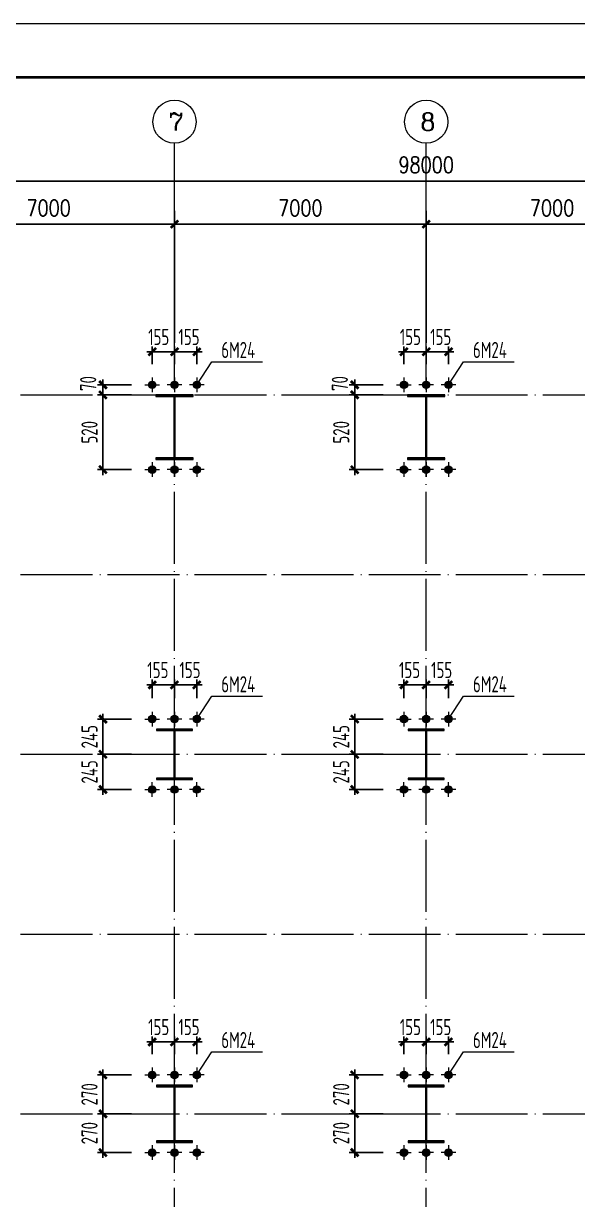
# Model space of a CAD drawing. Header units: millimetres. Extents: x 19781 to 898973, y -947928 to -267362.
# Drawn here: x 342767 to 358173, y -354408 to -321690 of the extents above; entities that cross this region are included whole.
import ezdxf
from ezdxf.enums import TextEntityAlignment as Align

# ---------------------------------------------------------------- set-up
doc = ezdxf.new("R2010")
doc.units = ezdxf.units.MM
doc.header["$LTSCALE"] = 100
doc.linetypes.add('CENTERX2', pattern=[101.599999, 63.5, -12.7, 12.7, -12.7])
doc.linetypes.add('DOTE', pattern=[2.42, 2, -0.2, 0.02, -0.2])
doc.layers.get('0').update_dxf_attribs({"lineweight": 18})
for name, color, linetype, lineweight in [('10', 7, 'Continuous', 18), ('11000', 4, 'Continuous', 18), ('AXIS', 3, 'Continuous', 18), ('AXIS_TEXT', 7, 'Continuous', 18), ('BORDER', 7, 'Continuous', 18), ('DIM', 3, 'Continuous', 18), ('DOTE', 1, 'DOTE', 18), ('数字', 3, 'Continuous', 20), ('轴线', 1, 'CENTERX2', 13), ('钢柱', 4, 'Continuous', 20)]:
    doc.layers.add(name, color=color, linetype=linetype, lineweight=lineweight)
doc.styles.add('_TCH_AXIS', font='complex.shx', dxfattribs={"bigfont": 'gbcbig.shx'})
doc.styles.add('COMPLEX', font='complex.shx', dxfattribs={"bigfont": 'gbcbig.shx'})
doc.styles.add('dim_font', font='simplex.shx', dxfattribs={"width": 0.8, "bigfont": 'gbcbig.shx'})
doc.styles.add('TSSD_REIN', font='tssdeng.shx', dxfattribs={"width": 0.7, "bigfont": 'hztxt.shx'})
doc.dimstyles.new('DIMN150', dxfattribs={"dimscale": 1.5, "dimtxt": 300, "dimasz": 1, "dimexe": 250, "dimexo": 300, "dimgap": 150, "dimtad": 1, "dimdec": 0, "dimzin": 0, "dimdsep": 46, "dimtxsty": 'dim_font', "dimblk": '_CAXARROW', "dimcen": 0.09, "dimdle": 2, "dimclrt": 7, "dimadec": 0, "dimazin": 0, "dimtfac": 1, "dimtdec": 0, "dimtix": 1, "dimtmove": 2, "dimatfit": 3, "dimfxl": 1, "dimtolj": 1, "dimtzin": 0, "dimarcsym": 0})
doc.dimstyles.new('TSSD_100_100', dxfattribs={"dimtxt": 300, "dimasz": 100, "dimexe": 100, "dimexo": 250, "dimgap": 100, "dimtad": 1, "dimdec": 0, "dimzin": 0, "dimdsep": 46, "dimtxsty": 'TSSD_REIN', "dimblk": 'ARCHTICK', "dimcen": 0, "dimdle": 100, "dimclrt": 7, "dimadec": 0, "dimazin": 0, "dimtfac": 1, "dimtdec": 0, "dimtix": 1, "dimtmove": 2, "dimatfit": 3, "dimfxl": 1, "dimtolj": 1, "dimtzin": 0, "dimarcsym": 0})
pattern_1 = [(45, (0, 0), (-28.2842712, 28.2842712), []), (45, (0, 10), (-28.2842712, 28.2842712), [])]

# ---------------------------------------------------------------- blocks, each defined once
blk = doc.blocks.new('_DIMX')
blk.add_line((-150, 0), (150, 0))
blk.add_lwpolyline([(-70, -70, 50, 50, 0), (70, 70, 50, 50, 0)], format="xyseb")
blk = doc.blocks.new('*X209')
at = {"layer": 'AXIS', "color": 0, "lineweight": -2, "transparency": 16777216}
for p, q in [((339966, -330573), (339966, -326898)), ((346966, -330573), (346966, -326898)), ((339968, -327273), (346965, -327273))]:
    blk.add_line(p, q, dxfattribs=at)
at = {"layer": 'AXIS', "color": 0, "lineweight": -2, "transparency": 16777216, "xscale": 1.5, "yscale": 1.5, "zscale": 1.5, "rotation": 180}
blk.add_blockref('_DIMX', (339966, -327273), dxfattribs=at)
at = {"layer": 'AXIS', "color": 0, "lineweight": -2, "transparency": 16777216, "xscale": 1.5, "yscale": 1.5, "zscale": 1.5}
blk.add_blockref('_DIMX', (346966, -327273), dxfattribs=at)
at = {"layer": 'AXIS', "color": 7, "transparency": 16777216, "insert": (343466, -326823), "char_height": 450, "width": 3805.71, "attachment_point": 5, "style": 'dim_font'}
blk.add_mtext('7000', dxfattribs=at)
blk = doc.blocks.new('_CAXARROW')
blk.add_hatch(color=0).paths.add_polyline_path([(0, 0), (-1, 0.125), (-1, -0.125)], flags=0)
blk = doc.blocks.new('*X210')
at = {"layer": 'AXIS', "color": 0, "lineweight": -2, "transparency": 16777216}
for p, q in [((346966, -330573), (346966, -326898)), ((353966, -330573), (353966, -326898)), ((346968, -327273), (353965, -327273))]:
    blk.add_line(p, q, dxfattribs=at)
at = {"layer": 'AXIS', "color": 0, "lineweight": -2, "transparency": 16777216, "xscale": 1.5, "yscale": 1.5, "zscale": 1.5, "rotation": 180}
blk.add_blockref('_DIMX', (346966, -327273), dxfattribs=at)
at = {"layer": 'AXIS', "color": 0, "lineweight": -2, "transparency": 16777216, "xscale": 1.5, "yscale": 1.5, "zscale": 1.5}
blk.add_blockref('_DIMX', (353966, -327273), dxfattribs=at)
at = {"layer": 'AXIS', "color": 7, "transparency": 16777216, "insert": (350466, -326823), "char_height": 450, "width": 3805.71, "attachment_point": 5, "style": 'dim_font'}
blk.add_mtext('7000', dxfattribs=at)
blk = doc.blocks.new('*X211')
at = {"layer": 'AXIS', "color": 0, "lineweight": -2, "transparency": 16777216}
for p, q in [((353966, -330573), (353966, -326898)), ((360966, -330573), (360966, -326898)), ((353968, -327273), (360965, -327273))]:
    blk.add_line(p, q, dxfattribs=at)
at = {"layer": 'AXIS', "color": 0, "lineweight": -2, "transparency": 16777216, "xscale": 1.5, "yscale": 1.5, "zscale": 1.5, "rotation": 180}
blk.add_blockref('_DIMX', (353966, -327273), dxfattribs=at)
at = {"layer": 'AXIS', "color": 0, "lineweight": -2, "transparency": 16777216, "xscale": 1.5, "yscale": 1.5, "zscale": 1.5}
blk.add_blockref('_DIMX', (360966, -327273), dxfattribs=at)
at = {"layer": 'AXIS', "color": 7, "transparency": 16777216, "insert": (357466, -326823), "char_height": 450, "width": 3805.71, "attachment_point": 5, "style": 'dim_font'}
blk.add_mtext('7000', dxfattribs=at)
blk = doc.blocks.new('_AXISO')
blk.add_circle((0, 0), 0.5)
at = {"layer": 'AXIS_TEXT', "style": 'COMPLEX', "width": 1.04167}
blk.add_attdef('A', (-0.25, -0.28), '', height=0.56, dxfattribs=at)
blk = doc.blocks.new('*X219')
at = {"layer": 'AXIS', "color": 0, "lineweight": -2, "transparency": 16777216}
for p, q in [((304966, -330273), (304966, -325698)), ((402966, -330273), (402966, -325698)), ((304968, -326073), (402965, -326073))]:
    blk.add_line(p, q, dxfattribs=at)
at = {"layer": 'AXIS', "color": 0, "lineweight": -2, "transparency": 16777216, "xscale": 1.5, "yscale": 1.5, "zscale": 1.5, "rotation": 180}
blk.add_blockref('_DIMX', (304966, -326073), dxfattribs=at)
at = {"layer": 'AXIS', "color": 0, "lineweight": -2, "transparency": 16777216, "xscale": 1.5, "yscale": 1.5, "zscale": 1.5}
blk.add_blockref('_DIMX', (402966, -326073), dxfattribs=at)
at = {"layer": 'AXIS', "color": 7, "transparency": 16777216, "insert": (353966, -325623), "char_height": 450, "width": 4834.29, "attachment_point": 5, "style": 'dim_font'}
blk.add_mtext('98000', dxfattribs=at)
blk = doc.blocks.new('_ArchTick_0')
at = {"color": 0, "linetype": 'ByBlock'}
blk.add_lwpolyline([(-0.71, -0.71, 0.5, 0.5, 0), (0.71, 0.71, 0.5, 0.5, 0)], format="xyseb", dxfattribs=at)
blk = doc.blocks.new('*X309')
at = {"layer": 'DIM', "color": 0, "lineweight": -2, "ltscale": 100, "transparency": 16777216}
for p, q in [((346196, -350024), (347116, -350024)), ((346346, -350364), (346346, -349874)), ((346966, -350364), (346966, -349874))]:
    blk.add_line(p, q, dxfattribs=at)
at = {"layer": 'DIM', "color": 0, "lineweight": -2, "ltscale": 100, "transparency": 16777216, "xscale": 150, "yscale": 150, "zscale": 150, "rotation": 180}
blk.add_blockref('_ArchTick_0', (346346, -350024), dxfattribs=at)
at = {"layer": 'DIM', "color": 0, "lineweight": -2, "ltscale": 100, "transparency": 16777216, "xscale": 150, "yscale": 150, "zscale": 150}
blk.add_blockref('_ArchTick_0', (346966, -350024), dxfattribs=at)
at = {"layer": 'DIM', "color": 7, "ltscale": 100, "transparency": 16777216, "insert": (346526, -349611), "char_height": 450, "width": 2295, "attachment_point": 5, "style": 'TSSD_REIN'}
blk.add_mtext('155', dxfattribs=at)
blk = doc.blocks.new('_ARCHTICK')
at = {"color": 0, "linetype": 'ByBlock', "const_width": 0.5}
blk.add_lwpolyline([(-0.5, -0.5), (0.5, 0.5)], dxfattribs=at)
blk = doc.blocks.new('*X310')
at = {"layer": 'DIM', "color": 0, "lineweight": -2, "ltscale": 100, "transparency": 16777216}
for p, q in [((346816, -350024), (347736, -350024)), ((346966, -350364), (346966, -349874)), ((347586, -350364), (347586, -349874))]:
    blk.add_line(p, q, dxfattribs=at)
at = {"layer": 'DIM', "color": 0, "lineweight": -2, "ltscale": 100, "transparency": 16777216, "xscale": 150, "yscale": 150, "zscale": 150, "rotation": 180}
blk.add_blockref('_ArchTick_0', (346966, -350024), dxfattribs=at)
at = {"layer": 'DIM', "color": 0, "lineweight": -2, "ltscale": 100, "transparency": 16777216, "xscale": 150, "yscale": 150, "zscale": 150}
blk.add_blockref('_ArchTick_0', (347586, -350024), dxfattribs=at)
at = {"layer": 'DIM', "color": 7, "ltscale": 100, "transparency": 16777216, "insert": (347369, -349611), "char_height": 450, "width": 2295, "attachment_point": 5, "style": 'TSSD_REIN'}
blk.add_mtext('155', dxfattribs=at)
blk = doc.blocks.new('*X311')
at = {"layer": 'DIM', "color": 0, "lineweight": -2, "ltscale": 100, "transparency": 16777216}
for p, q in [((345767, -350943), (344827, -350943)), ((344977, -352173), (344977, -350793)), ((345767, -352023), (344827, -352023))]:
    blk.add_line(p, q, dxfattribs=at)
at = {"layer": 'DIM', "color": 0, "lineweight": -2, "ltscale": 100, "transparency": 16777216, "xscale": 150, "yscale": 150, "zscale": 150}
for p, rotation in [((344977, -350943), 90), ((344977, -352023), 270)]:
    blk.add_blockref('_ArchTick_0', p, dxfattribs=dict(at, rotation=rotation))
at = {"layer": 'DIM', "color": 7, "ltscale": 100, "transparency": 16777216, "insert": (344602, -351483), "char_height": 450, "width": 2430, "attachment_point": 5, "rotation": 90, "style": 'TSSD_REIN'}
blk.add_mtext('270', dxfattribs=at)
blk = doc.blocks.new('*X312')
at = {"layer": 'DIM', "color": 0, "lineweight": -2, "ltscale": 100, "transparency": 16777216}
for p, q in [((345767, -352023), (344827, -352023)), ((344977, -353253), (344977, -351873)), ((345767, -353103), (344827, -353103))]:
    blk.add_line(p, q, dxfattribs=at)
at = {"layer": 'DIM', "color": 0, "lineweight": -2, "ltscale": 100, "transparency": 16777216, "xscale": 150, "yscale": 150, "zscale": 150}
for p, rotation in [((344977, -352023), 90), ((344977, -353103), 270)]:
    blk.add_blockref('_ArchTick_0', p, dxfattribs=dict(at, rotation=rotation))
at = {"layer": 'DIM', "color": 7, "ltscale": 100, "transparency": 16777216, "insert": (344602, -352563), "char_height": 450, "width": 2430, "attachment_point": 5, "rotation": 90, "style": 'TSSD_REIN'}
blk.add_mtext('270', dxfattribs=at)
blk = doc.blocks.new('*X313')
at = {"layer": 'DIM', "color": 0, "lineweight": -2, "ltscale": 100, "transparency": 16777216}
for p, q in [((346346, -331164), (346346, -330674)), ((346966, -331164), (346966, -330674)), ((346196, -330824), (347116, -330824))]:
    blk.add_line(p, q, dxfattribs=at)
at = {"layer": 'DIM', "color": 0, "lineweight": -2, "ltscale": 100, "transparency": 16777216, "xscale": 150, "yscale": 150, "zscale": 150, "rotation": 180}
blk.add_blockref('_ArchTick_0', (346346, -330824), dxfattribs=at)
at = {"layer": 'DIM', "color": 0, "lineweight": -2, "ltscale": 100, "transparency": 16777216, "xscale": 150, "yscale": 150, "zscale": 150}
blk.add_blockref('_ArchTick_0', (346966, -330824), dxfattribs=at)
at = {"layer": 'DIM', "color": 7, "ltscale": 100, "transparency": 16777216, "insert": (346526, -330411), "char_height": 450, "width": 2295, "attachment_point": 5, "style": 'TSSD_REIN'}
blk.add_mtext('155', dxfattribs=at)
blk = doc.blocks.new('*X314')
at = {"layer": 'DIM', "color": 0, "lineweight": -2, "ltscale": 100, "transparency": 16777216}
for p, q in [((346966, -331164), (346966, -330674)), ((347586, -331164), (347586, -330674)), ((346816, -330824), (347736, -330824))]:
    blk.add_line(p, q, dxfattribs=at)
at = {"layer": 'DIM', "color": 0, "lineweight": -2, "ltscale": 100, "transparency": 16777216, "xscale": 150, "yscale": 150, "zscale": 150, "rotation": 180}
blk.add_blockref('_ArchTick_0', (346966, -330824), dxfattribs=at)
at = {"layer": 'DIM', "color": 0, "lineweight": -2, "ltscale": 100, "transparency": 16777216, "xscale": 150, "yscale": 150, "zscale": 150}
blk.add_blockref('_ArchTick_0', (347586, -330824), dxfattribs=at)
at = {"layer": 'DIM', "color": 7, "ltscale": 100, "transparency": 16777216, "insert": (347369, -330411), "char_height": 450, "width": 2295, "attachment_point": 5, "style": 'TSSD_REIN'}
blk.add_mtext('155', dxfattribs=at)
blk = doc.blocks.new('*X315')
at = {"layer": 'DIM', "color": 0, "lineweight": -2, "ltscale": 100, "transparency": 16777216}
for p, q in [((345767, -332023), (344827, -332023)), ((344977, -334253), (344977, -331873)), ((345767, -334103), (344827, -334103))]:
    blk.add_line(p, q, dxfattribs=at)
at = {"layer": 'DIM', "color": 0, "lineweight": -2, "ltscale": 100, "transparency": 16777216, "xscale": 150, "yscale": 150, "zscale": 150}
for p, rotation in [((344977, -332023), 90), ((344977, -334103), 270)]:
    blk.add_blockref('_ArchTick_0', p, dxfattribs=dict(at, rotation=rotation))
at = {"layer": 'DIM', "color": 7, "ltscale": 100, "transparency": 16777216, "insert": (344602, -333063), "char_height": 450, "width": 2430, "attachment_point": 5, "rotation": 90, "style": 'TSSD_REIN'}
blk.add_mtext('520', dxfattribs=at)
blk = doc.blocks.new('*X316')
at = {"layer": 'DIM', "color": 0, "lineweight": -2, "ltscale": 100, "transparency": 16777216}
for p, q in [((345767, -331743), (344827, -331743)), ((344977, -331743), (344977, -331593)), ((344977, -332023), (344977, -331743)), ((345767, -332023), (344827, -332023)), ((344977, -332023), (344977, -332173))]:
    blk.add_line(p, q, dxfattribs=at)
at = {"layer": 'DIM', "color": 0, "lineweight": -2, "ltscale": 100, "transparency": 16777216, "xscale": 150, "yscale": 150, "zscale": 150}
for p, rotation in [((344977, -331743), 270), ((344977, -332023), 90)]:
    blk.add_blockref('_ArchTick_0', p, dxfattribs=dict(at, rotation=rotation))
at = {"layer": 'DIM', "color": 7, "ltscale": 100, "transparency": 16777216, "insert": (344565, -331707), "char_height": 450, "width": 1530, "attachment_point": 5, "rotation": 90, "style": 'TSSD_REIN'}
blk.add_mtext('70', dxfattribs=at)
blk = doc.blocks.new('*X321')
at = {"layer": 'DIM', "color": 0, "lineweight": -2, "ltscale": 100, "transparency": 16777216}
for p, q in [((353196, -350024), (354116, -350024)), ((353346, -350364), (353346, -349874)), ((353966, -350364), (353966, -349874))]:
    blk.add_line(p, q, dxfattribs=at)
at = {"layer": 'DIM', "color": 0, "lineweight": -2, "ltscale": 100, "transparency": 16777216, "xscale": 150, "yscale": 150, "zscale": 150, "rotation": 180}
blk.add_blockref('_ArchTick_0', (353346, -350024), dxfattribs=at)
at = {"layer": 'DIM', "color": 0, "lineweight": -2, "ltscale": 100, "transparency": 16777216, "xscale": 150, "yscale": 150, "zscale": 150}
blk.add_blockref('_ArchTick_0', (353966, -350024), dxfattribs=at)
at = {"layer": 'DIM', "color": 7, "ltscale": 100, "transparency": 16777216, "insert": (353526, -349611), "char_height": 450, "width": 2295, "attachment_point": 5, "style": 'TSSD_REIN'}
blk.add_mtext('155', dxfattribs=at)
blk = doc.blocks.new('*X322')
at = {"layer": 'DIM', "color": 0, "lineweight": -2, "ltscale": 100, "transparency": 16777216}
for p, q in [((353816, -350024), (354736, -350024)), ((353966, -350364), (353966, -349874)), ((354586, -350364), (354586, -349874))]:
    blk.add_line(p, q, dxfattribs=at)
at = {"layer": 'DIM', "color": 0, "lineweight": -2, "ltscale": 100, "transparency": 16777216, "xscale": 150, "yscale": 150, "zscale": 150, "rotation": 180}
blk.add_blockref('_ArchTick_0', (353966, -350024), dxfattribs=at)
at = {"layer": 'DIM', "color": 0, "lineweight": -2, "ltscale": 100, "transparency": 16777216, "xscale": 150, "yscale": 150, "zscale": 150}
blk.add_blockref('_ArchTick_0', (354586, -350024), dxfattribs=at)
at = {"layer": 'DIM', "color": 7, "ltscale": 100, "transparency": 16777216, "insert": (354369, -349611), "char_height": 450, "width": 2295, "attachment_point": 5, "style": 'TSSD_REIN'}
blk.add_mtext('155', dxfattribs=at)
blk = doc.blocks.new('*X323')
at = {"layer": 'DIM', "color": 0, "lineweight": -2, "ltscale": 100, "transparency": 16777216}
for p, q in [((352767, -350943), (351827, -350943)), ((351977, -352173), (351977, -350793)), ((352767, -352023), (351827, -352023))]:
    blk.add_line(p, q, dxfattribs=at)
at = {"layer": 'DIM', "color": 0, "lineweight": -2, "ltscale": 100, "transparency": 16777216, "xscale": 150, "yscale": 150, "zscale": 150}
for p, rotation in [((351977, -350943), 90), ((351977, -352023), 270)]:
    blk.add_blockref('_ArchTick_0', p, dxfattribs=dict(at, rotation=rotation))
at = {"layer": 'DIM', "color": 7, "ltscale": 100, "transparency": 16777216, "insert": (351602, -351483), "char_height": 450, "width": 2430, "attachment_point": 5, "rotation": 90, "style": 'TSSD_REIN'}
blk.add_mtext('270', dxfattribs=at)
blk = doc.blocks.new('*X324')
at = {"layer": 'DIM', "color": 0, "lineweight": -2, "ltscale": 100, "transparency": 16777216}
for p, q in [((352767, -352023), (351827, -352023)), ((351977, -353253), (351977, -351873)), ((352767, -353103), (351827, -353103))]:
    blk.add_line(p, q, dxfattribs=at)
at = {"layer": 'DIM', "color": 0, "lineweight": -2, "ltscale": 100, "transparency": 16777216, "xscale": 150, "yscale": 150, "zscale": 150}
for p, rotation in [((351977, -352023), 90), ((351977, -353103), 270)]:
    blk.add_blockref('_ArchTick_0', p, dxfattribs=dict(at, rotation=rotation))
at = {"layer": 'DIM', "color": 7, "ltscale": 100, "transparency": 16777216, "insert": (351602, -352563), "char_height": 450, "width": 2430, "attachment_point": 5, "rotation": 90, "style": 'TSSD_REIN'}
blk.add_mtext('270', dxfattribs=at)
blk = doc.blocks.new('*X325')
at = {"layer": 'DIM', "color": 0, "lineweight": -2, "ltscale": 100, "transparency": 16777216}
for p, q in [((353346, -331164), (353346, -330674)), ((353966, -331164), (353966, -330674)), ((353196, -330824), (354116, -330824))]:
    blk.add_line(p, q, dxfattribs=at)
at = {"layer": 'DIM', "color": 0, "lineweight": -2, "ltscale": 100, "transparency": 16777216, "xscale": 150, "yscale": 150, "zscale": 150, "rotation": 180}
blk.add_blockref('_ArchTick_0', (353346, -330824), dxfattribs=at)
at = {"layer": 'DIM', "color": 0, "lineweight": -2, "ltscale": 100, "transparency": 16777216, "xscale": 150, "yscale": 150, "zscale": 150}
blk.add_blockref('_ArchTick_0', (353966, -330824), dxfattribs=at)
at = {"layer": 'DIM', "color": 7, "ltscale": 100, "transparency": 16777216, "insert": (353526, -330411), "char_height": 450, "width": 2295, "attachment_point": 5, "style": 'TSSD_REIN'}
blk.add_mtext('155', dxfattribs=at)
blk = doc.blocks.new('*X326')
at = {"layer": 'DIM', "color": 0, "lineweight": -2, "ltscale": 100, "transparency": 16777216}
for p, q in [((353966, -331164), (353966, -330674)), ((354586, -331164), (354586, -330674)), ((353816, -330824), (354736, -330824))]:
    blk.add_line(p, q, dxfattribs=at)
at = {"layer": 'DIM', "color": 0, "lineweight": -2, "ltscale": 100, "transparency": 16777216, "xscale": 150, "yscale": 150, "zscale": 150, "rotation": 180}
blk.add_blockref('_ArchTick_0', (353966, -330824), dxfattribs=at)
at = {"layer": 'DIM', "color": 0, "lineweight": -2, "ltscale": 100, "transparency": 16777216, "xscale": 150, "yscale": 150, "zscale": 150}
blk.add_blockref('_ArchTick_0', (354586, -330824), dxfattribs=at)
at = {"layer": 'DIM', "color": 7, "ltscale": 100, "transparency": 16777216, "insert": (354369, -330411), "char_height": 450, "width": 2295, "attachment_point": 5, "style": 'TSSD_REIN'}
blk.add_mtext('155', dxfattribs=at)
blk = doc.blocks.new('*X327')
at = {"layer": 'DIM', "color": 0, "lineweight": -2, "ltscale": 100, "transparency": 16777216}
for p, q in [((352767, -332023), (351827, -332023)), ((351977, -334253), (351977, -331873)), ((352767, -334103), (351827, -334103))]:
    blk.add_line(p, q, dxfattribs=at)
at = {"layer": 'DIM', "color": 0, "lineweight": -2, "ltscale": 100, "transparency": 16777216, "xscale": 150, "yscale": 150, "zscale": 150}
for p, rotation in [((351977, -332023), 90), ((351977, -334103), 270)]:
    blk.add_blockref('_ArchTick_0', p, dxfattribs=dict(at, rotation=rotation))
at = {"layer": 'DIM', "color": 7, "ltscale": 100, "transparency": 16777216, "insert": (351602, -333063), "char_height": 450, "width": 2430, "attachment_point": 5, "rotation": 90, "style": 'TSSD_REIN'}
blk.add_mtext('520', dxfattribs=at)
blk = doc.blocks.new('*X328')
at = {"layer": 'DIM', "color": 0, "lineweight": -2, "ltscale": 100, "transparency": 16777216}
for p, q in [((352767, -331743), (351827, -331743)), ((351977, -331743), (351977, -331593)), ((351977, -332023), (351977, -331743)), ((352767, -332023), (351827, -332023)), ((351977, -332023), (351977, -332173))]:
    blk.add_line(p, q, dxfattribs=at)
at = {"layer": 'DIM', "color": 0, "lineweight": -2, "ltscale": 100, "transparency": 16777216, "xscale": 150, "yscale": 150, "zscale": 150}
for p, rotation in [((351977, -331743), 270), ((351977, -332023), 90)]:
    blk.add_blockref('_ArchTick_0', p, dxfattribs=dict(at, rotation=rotation))
at = {"layer": 'DIM', "color": 7, "ltscale": 100, "transparency": 16777216, "insert": (351565, -331707), "char_height": 450, "width": 1530, "attachment_point": 5, "rotation": 90, "style": 'TSSD_REIN'}
blk.add_mtext('70', dxfattribs=at)
blk = doc.blocks.new('*X630')
at = {"layer": 'DIM', "color": 0, "lineweight": -2, "ltscale": 100, "transparency": 16777216}
for p, q in [((346196, -340091), (347116, -340091)), ((346346, -340464), (346346, -339941)), ((346966, -340464), (346966, -339941))]:
    blk.add_line(p, q, dxfattribs=at)
at = {"layer": 'DIM', "color": 0, "lineweight": -2, "ltscale": 100, "transparency": 16777216, "xscale": 150, "yscale": 150, "zscale": 150, "rotation": 180}
blk.add_blockref('_ArchTick_0', (346346, -340091), dxfattribs=at)
at = {"layer": 'DIM', "color": 0, "lineweight": -2, "ltscale": 100, "transparency": 16777216, "xscale": 150, "yscale": 150, "zscale": 150}
blk.add_blockref('_ArchTick_0', (346966, -340091), dxfattribs=at)
at = {"layer": 'DIM', "color": 7, "ltscale": 100, "transparency": 16777216, "insert": (346503, -339678), "char_height": 450, "width": 2295, "attachment_point": 5, "style": 'TSSD_REIN'}
blk.add_mtext('155', dxfattribs=at)
blk = doc.blocks.new('*X631')
at = {"layer": 'DIM', "color": 0, "lineweight": -2, "ltscale": 100, "transparency": 16777216}
for p, q in [((346816, -340091), (347736, -340091)), ((346966, -340464), (346966, -339941)), ((347586, -340464), (347586, -339941))]:
    blk.add_line(p, q, dxfattribs=at)
at = {"layer": 'DIM', "color": 0, "lineweight": -2, "ltscale": 100, "transparency": 16777216, "xscale": 150, "yscale": 150, "zscale": 150, "rotation": 180}
blk.add_blockref('_ArchTick_0', (346966, -340091), dxfattribs=at)
at = {"layer": 'DIM', "color": 0, "lineweight": -2, "ltscale": 100, "transparency": 16777216, "xscale": 150, "yscale": 150, "zscale": 150}
blk.add_blockref('_ArchTick_0', (347586, -340091), dxfattribs=at)
at = {"layer": 'DIM', "color": 7, "ltscale": 100, "transparency": 16777216, "insert": (347396, -339678), "char_height": 450, "width": 2295, "attachment_point": 5, "style": 'TSSD_REIN'}
blk.add_mtext('155', dxfattribs=at)
blk = doc.blocks.new('*X632')
at = {"layer": 'DIM', "color": 0, "lineweight": -2, "ltscale": 100, "transparency": 16777216}
for p, q in [((344977, -343153), (344977, -341873)), ((345767, -342023), (344827, -342023)), ((345767, -343003), (344827, -343003))]:
    blk.add_line(p, q, dxfattribs=at)
at = {"layer": 'DIM', "color": 0, "lineweight": -2, "ltscale": 100, "transparency": 16777216, "xscale": 150, "yscale": 150, "zscale": 150}
for p, rotation in [((344977, -342023), 90), ((344977, -343003), 270)]:
    blk.add_blockref('_ArchTick_0', p, dxfattribs=dict(at, rotation=rotation))
at = {"layer": 'DIM', "color": 7, "ltscale": 100, "transparency": 16777216, "insert": (344602, -342513), "char_height": 450, "width": 2430, "attachment_point": 5, "rotation": 90, "style": 'TSSD_REIN'}
blk.add_mtext('245', dxfattribs=at)
blk = doc.blocks.new('*X633')
at = {"layer": 'DIM', "color": 0, "lineweight": -2, "ltscale": 100, "transparency": 16777216}
for p, q in [((344977, -342173), (344977, -340893)), ((345767, -341043), (344827, -341043)), ((345767, -342023), (344827, -342023))]:
    blk.add_line(p, q, dxfattribs=at)
at = {"layer": 'DIM', "color": 0, "lineweight": -2, "ltscale": 100, "transparency": 16777216, "xscale": 150, "yscale": 150, "zscale": 150}
for p, rotation in [((344977, -341043), 90), ((344977, -342023), 270)]:
    blk.add_blockref('_ArchTick_0', p, dxfattribs=dict(at, rotation=rotation))
at = {"layer": 'DIM', "color": 7, "ltscale": 100, "transparency": 16777216, "insert": (344602, -341533), "char_height": 450, "width": 2430, "attachment_point": 5, "rotation": 90, "style": 'TSSD_REIN'}
blk.add_mtext('245', dxfattribs=at)
blk = doc.blocks.new('*X638')
at = {"layer": 'DIM', "color": 0, "lineweight": -2, "ltscale": 100, "transparency": 16777216}
for p, q in [((353196, -340091), (354116, -340091)), ((353346, -340464), (353346, -339941)), ((353966, -340464), (353966, -339941))]:
    blk.add_line(p, q, dxfattribs=at)
at = {"layer": 'DIM', "color": 0, "lineweight": -2, "ltscale": 100, "transparency": 16777216, "xscale": 150, "yscale": 150, "zscale": 150, "rotation": 180}
blk.add_blockref('_ArchTick_0', (353346, -340091), dxfattribs=at)
at = {"layer": 'DIM', "color": 0, "lineweight": -2, "ltscale": 100, "transparency": 16777216, "xscale": 150, "yscale": 150, "zscale": 150}
blk.add_blockref('_ArchTick_0', (353966, -340091), dxfattribs=at)
at = {"layer": 'DIM', "color": 7, "ltscale": 100, "transparency": 16777216, "insert": (353503, -339678), "char_height": 450, "width": 2295, "attachment_point": 5, "style": 'TSSD_REIN'}
blk.add_mtext('155', dxfattribs=at)
blk = doc.blocks.new('*X639')
at = {"layer": 'DIM', "color": 0, "lineweight": -2, "ltscale": 100, "transparency": 16777216}
for p, q in [((353816, -340091), (354736, -340091)), ((353966, -340464), (353966, -339941)), ((354586, -340464), (354586, -339941))]:
    blk.add_line(p, q, dxfattribs=at)
at = {"layer": 'DIM', "color": 0, "lineweight": -2, "ltscale": 100, "transparency": 16777216, "xscale": 150, "yscale": 150, "zscale": 150, "rotation": 180}
blk.add_blockref('_ArchTick_0', (353966, -340091), dxfattribs=at)
at = {"layer": 'DIM', "color": 0, "lineweight": -2, "ltscale": 100, "transparency": 16777216, "xscale": 150, "yscale": 150, "zscale": 150}
blk.add_blockref('_ArchTick_0', (354586, -340091), dxfattribs=at)
at = {"layer": 'DIM', "color": 7, "ltscale": 100, "transparency": 16777216, "insert": (354396, -339678), "char_height": 450, "width": 2295, "attachment_point": 5, "style": 'TSSD_REIN'}
blk.add_mtext('155', dxfattribs=at)
blk = doc.blocks.new('*X640')
at = {"layer": 'DIM', "color": 0, "lineweight": -2, "ltscale": 100, "transparency": 16777216}
for p, q in [((351977, -343153), (351977, -341873)), ((352767, -342023), (351827, -342023)), ((352767, -343003), (351827, -343003))]:
    blk.add_line(p, q, dxfattribs=at)
at = {"layer": 'DIM', "color": 0, "lineweight": -2, "ltscale": 100, "transparency": 16777216, "xscale": 150, "yscale": 150, "zscale": 150}
for p, rotation in [((351977, -342023), 90), ((351977, -343003), 270)]:
    blk.add_blockref('_ArchTick_0', p, dxfattribs=dict(at, rotation=rotation))
at = {"layer": 'DIM', "color": 7, "ltscale": 100, "transparency": 16777216, "insert": (351602, -342513), "char_height": 450, "width": 2430, "attachment_point": 5, "rotation": 90, "style": 'TSSD_REIN'}
blk.add_mtext('245', dxfattribs=at)
blk = doc.blocks.new('*X641')
at = {"layer": 'DIM', "color": 0, "lineweight": -2, "ltscale": 100, "transparency": 16777216}
for p, q in [((351977, -342173), (351977, -340893)), ((352767, -341043), (351827, -341043)), ((352767, -342023), (351827, -342023))]:
    blk.add_line(p, q, dxfattribs=at)
at = {"layer": 'DIM', "color": 0, "lineweight": -2, "ltscale": 100, "transparency": 16777216, "xscale": 150, "yscale": 150, "zscale": 150}
for p, rotation in [((351977, -341043), 90), ((351977, -342023), 270)]:
    blk.add_blockref('_ArchTick_0', p, dxfattribs=dict(at, rotation=rotation))
at = {"layer": 'DIM', "color": 7, "ltscale": 100, "transparency": 16777216, "insert": (351602, -341533), "char_height": 450, "width": 2430, "attachment_point": 5, "rotation": 90, "style": 'TSSD_REIN'}
blk.add_mtext('245', dxfattribs=at)

msp = doc.modelspace()

# ---------------------------------------------------------------- hatches: boundary and pattern name
h = msp.add_hatch(color=256)
edge = h.paths.add_edge_path(flags=0)
edge.add_arc((346346, -331743), 104, 0, 360)
h = msp.add_hatch(color=256)
edge = h.paths.add_edge_path(flags=0)
edge.add_arc((346966, -331743), 104, 0, 360)
h = msp.add_hatch(color=256)
edge = h.paths.add_edge_path(flags=0)
edge.add_arc((347586, -331743), 104, 0, 360)
h = msp.add_hatch(color=256)
edge = h.paths.add_edge_path(flags=0)
edge.add_arc((353346, -331743), 104, 0, 360)
h = msp.add_hatch(color=256)
edge = h.paths.add_edge_path(flags=0)
edge.add_arc((353966, -331743), 104, 0, 360)
h = msp.add_hatch(color=256)
edge = h.paths.add_edge_path(flags=0)
edge.add_arc((354586, -331743), 104, 0, 360)
h = msp.add_hatch(color=256)
edge = h.paths.add_edge_path(flags=0)
edge.add_arc((346346, -334103), 104, 0, 360)
h = msp.add_hatch(color=256)
edge = h.paths.add_edge_path(flags=0)
edge.add_arc((346966, -334103), 104, 0, 360)
h = msp.add_hatch(color=256)
edge = h.paths.add_edge_path(flags=0)
edge.add_arc((347586, -334103), 104, 0, 360)
h = msp.add_hatch(color=256)
edge = h.paths.add_edge_path(flags=0)
edge.add_arc((353346, -334103), 104, 0, 360)
h = msp.add_hatch(color=256)
edge = h.paths.add_edge_path(flags=0)
edge.add_arc((353966, -334103), 104, 0, 360)
h = msp.add_hatch(color=256)
edge = h.paths.add_edge_path(flags=0)
edge.add_arc((354586, -334103), 104, 0, 360)
h = msp.add_hatch(color=256)
edge = h.paths.add_edge_path(flags=0)
edge.add_arc((346346, -341043), 104, 0, 360)
h = msp.add_hatch(color=256)
edge = h.paths.add_edge_path(flags=0)
edge.add_arc((346966, -341043), 104, 0, 360)
h = msp.add_hatch(color=256)
edge = h.paths.add_edge_path(flags=0)
edge.add_arc((347586, -341043), 104, 0, 360)
h = msp.add_hatch(color=256)
edge = h.paths.add_edge_path(flags=0)
edge.add_arc((353346, -341043), 104, 0, 360)
h = msp.add_hatch(color=256)
edge = h.paths.add_edge_path(flags=0)
edge.add_arc((353966, -341043), 104, 0, 360)
h = msp.add_hatch(color=256)
edge = h.paths.add_edge_path(flags=0)
edge.add_arc((354586, -341043), 104, 0, 360)
h = msp.add_hatch(color=256)
edge = h.paths.add_edge_path(flags=0)
edge.add_arc((346346, -343003), 104, 0, 360)
h = msp.add_hatch(color=256)
edge = h.paths.add_edge_path(flags=0)
edge.add_arc((346966, -343003), 104, 0, 360)
h = msp.add_hatch(color=256)
edge = h.paths.add_edge_path(flags=0)
edge.add_arc((347586, -343003), 104, 0, 360)
h = msp.add_hatch(color=256)
edge = h.paths.add_edge_path(flags=0)
edge.add_arc((353346, -343003), 104, 0, 360)
h = msp.add_hatch(color=256)
edge = h.paths.add_edge_path(flags=0)
edge.add_arc((353966, -343003), 104, 0, 360)
h = msp.add_hatch(color=256)
edge = h.paths.add_edge_path(flags=0)
edge.add_arc((354586, -343003), 104, 0, 360)
h = msp.add_hatch(color=256)
edge = h.paths.add_edge_path(flags=0)
edge.add_arc((346346, -350943), 104, 0, 360)
h = msp.add_hatch(color=256)
edge = h.paths.add_edge_path(flags=0)
edge.add_arc((346966, -350943), 104, 0, 360)
h = msp.add_hatch(color=256)
edge = h.paths.add_edge_path(flags=0)
edge.add_arc((347586, -350943), 104, 0, 360)
h = msp.add_hatch(color=256)
edge = h.paths.add_edge_path(flags=0)
edge.add_arc((353346, -350943), 104, 0, 360)
h = msp.add_hatch(color=256)
edge = h.paths.add_edge_path(flags=0)
edge.add_arc((353966, -350943), 104, 0, 360)
h = msp.add_hatch(color=256)
edge = h.paths.add_edge_path(flags=0)
edge.add_arc((354586, -350943), 104, 0, 360)
h = msp.add_hatch(color=256)
edge = h.paths.add_edge_path(flags=0)
edge.add_arc((346346, -353103), 104, 0, 360)
h = msp.add_hatch(color=256)
edge = h.paths.add_edge_path(flags=0)
edge.add_arc((346966, -353103), 104, 0, 360)
h = msp.add_hatch(color=256)
edge = h.paths.add_edge_path(flags=0)
edge.add_arc((347586, -353103), 104, 0, 360)
h = msp.add_hatch(color=256)
edge = h.paths.add_edge_path(flags=0)
edge.add_arc((353346, -353103), 104, 0, 360)
h = msp.add_hatch(color=256)
edge = h.paths.add_edge_path(flags=0)
edge.add_arc((353966, -353103), 104, 0, 360)
h = msp.add_hatch(color=256)
edge = h.paths.add_edge_path(flags=0)
edge.add_arc((354586, -353103), 104, 0, 360)
at = {"layer": '10', "ltscale": 100}
h = msp.add_hatch(dxfattribs=at)
h.set_pattern_fill('金属', color=256, style=0, pattern_type=0)
h.set_pattern_definition(pattern_1)
h.paths.add_polyline_path([(346982, -332071), (347486, -332071), (347486, -332023), (346446, -332023), (346446, -332071), (346950, -332071), (346950, -333775), (346446, -333775), (346446, -333823), (347486, -333823), (347486, -333775), (346982, -333775)], flags=0)
h = msp.add_hatch(dxfattribs=at)
h.set_pattern_fill('金属', color=256, style=0, pattern_type=0)
h.set_pattern_definition(pattern_1)
h.paths.add_polyline_path([(353982, -332071), (354486, -332071), (354486, -332023), (353446, -332023), (353446, -332071), (353950, -332071), (353950, -333775), (353446, -333775), (353446, -333823), (354486, -333823), (354486, -333775), (353982, -333775)], flags=0)
h = msp.add_hatch(dxfattribs=at)
h.set_pattern_fill('金属', color=256, style=0, pattern_type=0)
h.set_pattern_definition(pattern_1)
h.paths.add_polyline_path([(346982, -341363), (347466, -341363), (347466, -341323), (346466, -341323), (346466, -341363), (346950, -341363), (346950, -342683), (346466, -342683), (346466, -342723), (347466, -342723), (347466, -342683), (346982, -342683)], flags=0)
h = msp.add_hatch(dxfattribs=at)
h.set_pattern_fill('金属', color=256, style=0, pattern_type=0)
h.set_pattern_definition(pattern_1)
h.paths.add_polyline_path([(353982, -341363), (354466, -341363), (354466, -341323), (353466, -341323), (353466, -341363), (353950, -341363), (353950, -342683), (353466, -342683), (353466, -342723), (354466, -342723), (354466, -342683), (353982, -342683)], flags=0)
h = msp.add_hatch(dxfattribs=at)
h.set_pattern_fill('金属', color=256, style=0, pattern_type=0)
h.set_pattern_definition(pattern_1)
h.paths.add_polyline_path([(346982, -351271), (347466, -351271), (347466, -351223), (346466, -351223), (346466, -351271), (346950, -351271), (346950, -352775), (346466, -352775), (346466, -352823), (347466, -352823), (347466, -352775), (346982, -352775)], flags=0)
h = msp.add_hatch(dxfattribs=at)
h.set_pattern_fill('金属', color=256, style=0, pattern_type=0)
h.set_pattern_definition(pattern_1)
h.paths.add_polyline_path([(353982, -351271), (354466, -351271), (354466, -351223), (353466, -351223), (353466, -351271), (353950, -351271), (353950, -352775), (353466, -352775), (353466, -352823), (354466, -352823), (354466, -352775), (353982, -352775)], flags=0)

# ---------------------------------------------------------------- linework, layer by layer
at = {"layer": '11000'}
for centre in [(346346, -331743), (346966, -331743), (347586, -331743), (353346, -331743), (353966, -331743), (354586, -331743), (346346, -334103), (346966, -334103), (347586, -334103), (353346, -334103), (353966, -334103), (354586, -334103), (346346, -341043), (346966, -341043), (347586, -341043), (353346, -341043), (353966, -341043), (354586, -341043), (346346, -343003), (346966, -343003), (347586, -343003), (353346, -343003), (353966, -343003), (354586, -343003), (346346, -350943), (346966, -350943), (347586, -350943), (353346, -350943), (353966, -350943), (354586, -350943), (346346, -353103), (346966, -353103), (347586, -353103), (353346, -353103), (353966, -353103), (354586, -353103)]:
    msp.add_circle(centre, 104, dxfattribs=at)
at = {"layer": 'AXIS'}
for p, q in [((346966, -331023), (346966, -325023)), ((353966, -331023), (353966, -325023))]:
    msp.add_line(p, q, dxfattribs=at)
at = {"layer": 'BORDER'}
msp.add_lwpolyline([(292042.79, -384690.47), (292042.79, -321690.47), (425692.79, -321690.47), (425692.79, -384690.47)], close=True, dxfattribs=at)
msp.add_lwpolyline([(295792.79, -383190.47, 75, 75, 0), (295792.79, -323190.47, 75, 75, 0), (424192.79, -323190.47, 75, 75, 0), (424192.79, -383190.47, 75, 75, 0)], format="xyseb", close=True, dxfattribs=at)
at = {"layer": 'DOTE', "linetype": 'DOTE', "ltscale": 10}
for p, q in [((346966, -373023), (346966, -331023)), ((353966, -373023), (353966, -331023)), ((303966, -332023), (403966, -332023)), ((303966, -337023), (403966, -337023)), ((303966, -342023), (403966, -342023)), ((303966, -347023), (403966, -347023)), ((303966, -352023), (403966, -352023))]:
    msp.add_line(p, q, dxfattribs=at)
at = {"layer": '数字', "ltscale": 100}
for p, q in [((347586, -331743), (348004.43, -331104.58)), ((348004.43, -331104.58), (349411.49, -331104.58)), ((354586, -331743), (355004.43, -331104.58)), ((355004.43, -331104.58), (356411.49, -331104.58)), ((347586, -341043), (348004.43, -340404.58)), ((348004.43, -340404.58), (349411.49, -340404.58)), ((354586, -341043), (355004.43, -340404.58)), ((355004.43, -340404.58), (356411.49, -340404.58)), ((347586, -350943), (348004.43, -350304.58)), ((348004.43, -350304.58), (349411.49, -350304.58)), ((354586, -350943), (355004.43, -350304.58)), ((355004.43, -350304.58), (356411.49, -350304.58))]:
    msp.add_line(p, q, dxfattribs=at)
at = {"layer": '轴线'}
for p, q in [((346142, -331743), (346550, -331743)), ((346346, -331539), (346346, -331947)), ((347170, -331743), (346762, -331743)), ((346966, -331539), (346966, -331947)), ((347790, -331743), (347382, -331743)), ((347586, -331539), (347586, -331947)), ((353142, -331743), (353550, -331743)), ((353346, -331539), (353346, -331947)), ((354170, -331743), (353762, -331743)), ((353966, -331539), (353966, -331947)), ((354790, -331743), (354382, -331743)), ((354586, -331539), (354586, -331947)), ((346346, -333899), (346346, -334307)), ((346966, -333899), (346966, -334307)), ((347586, -333899), (347586, -334307)), ((353346, -333899), (353346, -334307)), ((353966, -333899), (353966, -334307)), ((354586, -333899), (354586, -334307)), ((346142, -334103), (346550, -334103)), ((347170, -334103), (346762, -334103)), ((347790, -334103), (347382, -334103)), ((353142, -334103), (353550, -334103)), ((354170, -334103), (353762, -334103)), ((354790, -334103), (354382, -334103)), ((346346, -340839), (346346, -341247)), ((346966, -340839), (346966, -341247)), ((347586, -340839), (347586, -341247)), ((353346, -340839), (353346, -341247)), ((353966, -340839), (353966, -341247)), ((354586, -340839), (354586, -341247)), ((346142, -341043), (346550, -341043)), ((347170, -341043), (346762, -341043)), ((347790, -341043), (347382, -341043)), ((353142, -341043), (353550, -341043)), ((354170, -341043), (353762, -341043)), ((354790, -341043), (354382, -341043)), ((346346, -343207), (346346, -342799)), ((346966, -343207), (346966, -342799)), ((347586, -343207), (347586, -342799)), ((353346, -343207), (353346, -342799)), ((353966, -343207), (353966, -342799)), ((354586, -343207), (354586, -342799)), ((346142, -343003), (346550, -343003)), ((347170, -343003), (346762, -343003)), ((347790, -343003), (347382, -343003)), ((353142, -343003), (353550, -343003)), ((354170, -343003), (353762, -343003)), ((354790, -343003), (354382, -343003)), ((346142, -350943), (346550, -350943)), ((346346, -350739), (346346, -351147)), ((347170, -350943), (346762, -350943)), ((346966, -350739), (346966, -351147)), ((347790, -350943), (347382, -350943)), ((347586, -350739), (347586, -351147)), ((353142, -350943), (353550, -350943)), ((353346, -350739), (353346, -351147)), ((354170, -350943), (353762, -350943)), ((353966, -350739), (353966, -351147)), ((354790, -350943), (354382, -350943)), ((354586, -350739), (354586, -351147)), ((346346, -352899), (346346, -353307)), ((346966, -352899), (346966, -353307)), ((347586, -352899), (347586, -353307)), ((353346, -352899), (353346, -353307)), ((353966, -352899), (353966, -353307)), ((354586, -352899), (354586, -353307)), ((346142, -353103), (346550, -353103)), ((347170, -353103), (346762, -353103)), ((347790, -353103), (347382, -353103)), ((353142, -353103), (353550, -353103)), ((354170, -353103), (353762, -353103)), ((354790, -353103), (354382, -353103))]:
    msp.add_line(p, q, dxfattribs=at)
at = {"layer": '钢柱', "ltscale": 100}
for points in [[(346982, -332071), (347486, -332071), (347486, -332023), (346446, -332023), (346446, -332071), (346950, -332071), (346950, -333775), (346446, -333775), (346446, -333823), (347486, -333823), (347486, -333775), (346982, -333775)], [(353982, -332071), (354486, -332071), (354486, -332023), (353446, -332023), (353446, -332071), (353950, -332071), (353950, -333775), (353446, -333775), (353446, -333823), (354486, -333823), (354486, -333775), (353982, -333775)], [(346982, -341363), (347466, -341363), (347466, -341323), (346466, -341323), (346466, -341363), (346950, -341363), (346950, -342683), (346466, -342683), (346466, -342723), (347466, -342723), (347466, -342683), (346982, -342683)], [(353982, -341363), (354466, -341363), (354466, -341323), (353466, -341323), (353466, -341363), (353950, -341363), (353950, -342683), (353466, -342683), (353466, -342723), (354466, -342723), (354466, -342683), (353982, -342683)], [(346982, -351271), (347466, -351271), (347466, -351223), (346466, -351223), (346466, -351271), (346950, -351271), (346950, -352775), (346466, -352775), (346466, -352823), (347466, -352823), (347466, -352775), (346982, -352775)], [(353982, -351271), (354466, -351271), (354466, -351223), (353466, -351223), (353466, -351271), (353950, -351271), (353950, -352775), (353466, -352775), (353466, -352823), (354466, -352823), (354466, -352775), (353982, -352775)]]:
    msp.add_lwpolyline(points, close=True, dxfattribs=at)

# ---------------------------------------------------------------- block references
at = {"layer": 'AXIS'}
ref = msp.add_blockref('_AXISO', (346966, -324423), dxfattribs=dict(at, xscale=1200, yscale=1200, zscale=1200))
ref.add_attrib('A', '7', (346801.61, -324669.59), dxfattribs={"layer": 'AXIS_TEXT', "height": 493.19, "style": '_TCH_AXIS'})
ref = msp.add_blockref('_AXISO', (353966, -324423), dxfattribs=dict(at, xscale=1200, yscale=1200, zscale=1200))
ref.add_attrib('A', '8', (353801.61, -324669.59), dxfattribs={"layer": 'AXIS_TEXT', "height": 493.19, "style": '_TCH_AXIS'})

# ---------------------------------------------------------------- texts
at = {"layer": '数字', "ltscale": 100, "style": 'TSSD_REIN', "width": 0.7}
for p in [(348738.36, -330772.88), (355738.36, -330772.88), (348738.36, -340072.88), (355738.36, -340072.88), (348738.36, -349972.88), (355738.36, -349972.88)]:
    msp.add_text('6M24', height=450, dxfattribs=at).set_placement(p, align=Align.MIDDLE_CENTER)

# ---------------------------------------------------------------- dimensions: what is measured, and where the dimension line sits
at = {"layer": 'AXIS'}
for base, p1, p2, picture, middle in [((402966, -326073), (304966, -330723), (402966, -330723), '*X219', (353966, -325623)), ((346966, -327273), (339966, -331023), (346966, -331023), '*X209', (343466, -326823)), ((353966, -327273), (346966, -331023), (353966, -331023), '*X210', (350466, -326823)), ((360966, -327273), (353966, -331023), (360966, -331023), '*X211', (357466, -326823))]:
    dim = msp.add_linear_dim(base=base, p1=p1, p2=p2, dimstyle='DIMN150', override={"dimsah": 1, "dimtzin": 0}, dxfattribs=at)
    dim.commit()
    dim.dimension.update_dxf_attribs({"geometry": picture, "text_midpoint": middle})
at = {"layer": 'DIM', "ltscale": 100}
for base, p1, p2, angle, text, picture, middle in [((346966, -330823.52), (346346, -331539), (346966, -331539), 0, '155', '*X313', (346525.64, -330411.02)), ((347586, -330823.52), (346966, -331539), (347586, -331539), 0, '155', '*X314', (347369.37, -330411.02)), ((353966, -330823.52), (353346, -331539), (353966, -331539), 0, '155', '*X325', (353525.64, -330411.02)), ((354586, -330823.52), (353966, -331539), (354586, -331539), 0, '155', '*X326', (354369.37, -330411.02)), ((344977.18, -331743), (346142, -332023), (346142, -331743), 90, '70', '*X316', (344564.68, -331707.36)), ((351977.18, -331743), (353142, -332023), (353142, -331743), 90, '70', '*X328', (351564.68, -331707.36)), ((346966, -340090.85), (346346, -340839), (346966, -340839), 0, '155', '*X630', (346502.64, -339678.35)), ((347586, -340090.85), (346966, -340839), (347586, -340839), 0, '155', '*X631', (347396.37, -339678.35)), ((353966, -340090.85), (353346, -340839), (353966, -340839), 0, '155', '*X638', (353502.64, -339678.35)), ((354586, -340090.85), (353966, -340839), (354586, -340839), 0, '155', '*X639', (354396.37, -339678.35)), ((346966, -350023.52), (346346, -350739), (346966, -350739), 0, '155', '*X309', (346525.64, -349611.02)), ((347586, -350023.52), (346966, -350739), (347586, -350739), 0, '155', '*X310', (347369.37, -349611.02)), ((353966, -350023.52), (353346, -350739), (353966, -350739), 0, '155', '*X321', (353525.64, -349611.02)), ((354586, -350023.52), (353966, -350739), (354586, -350739), 0, '155', '*X322', (354369.37, -349611.02))]:
    dim = msp.add_linear_dim(base=base, p1=p1, p2=p2, angle=angle, text=text, dimstyle='TSSD_100_100', override={"dimscale": 1.5, "dimsah": 1}, dxfattribs=at)
    dim.commit()
    dim.dimension.update_dxf_attribs({"geometry": picture, "text_midpoint": middle, "dimtype": 160})
for base, p1, p2, text, picture, middle in [((344977.18, -332023), (346142, -334103), (346142, -332023), '520', '*X315', (344602.18, -333063)), ((351977.18, -332023), (353142, -334103), (353142, -332023), '520', '*X327', (351602.18, -333063)), ((344977.18, -341043), (346142, -342023), (346142, -341043), '245', '*X633', (344602.18, -341533)), ((351977.18, -341043), (353142, -342023), (353142, -341043), '245', '*X641', (351602.18, -341533)), ((344977.18, -342023), (346142, -343003), (346142, -342023), '245', '*X632', (344602.18, -342513)), ((351977.18, -342023), (353142, -343003), (353142, -342023), '245', '*X640', (351602.18, -342513)), ((344977.18, -350943), (346142, -352023), (346142, -350943), '270', '*X311', (344602.18, -351483)), ((351977.18, -350943), (353142, -352023), (353142, -350943), '270', '*X323', (351602.18, -351483)), ((344977.18, -352023), (346142, -353103), (346142, -352023), '270', '*X312', (344602.18, -352563)), ((351977.18, -352023), (353142, -353103), (353142, -352023), '270', '*X324', (351602.18, -352563))]:
    dim = msp.add_linear_dim(base=base, p1=p1, p2=p2, angle=90, text=text, dimstyle='TSSD_100_100', override={"dimscale": 1.5, "dimsah": 1}, dxfattribs=at)
    dim.commit()
    dim.dimension.update_dxf_attribs({"geometry": picture, "text_midpoint": middle})

doc.saveas('drawing.dxf')
